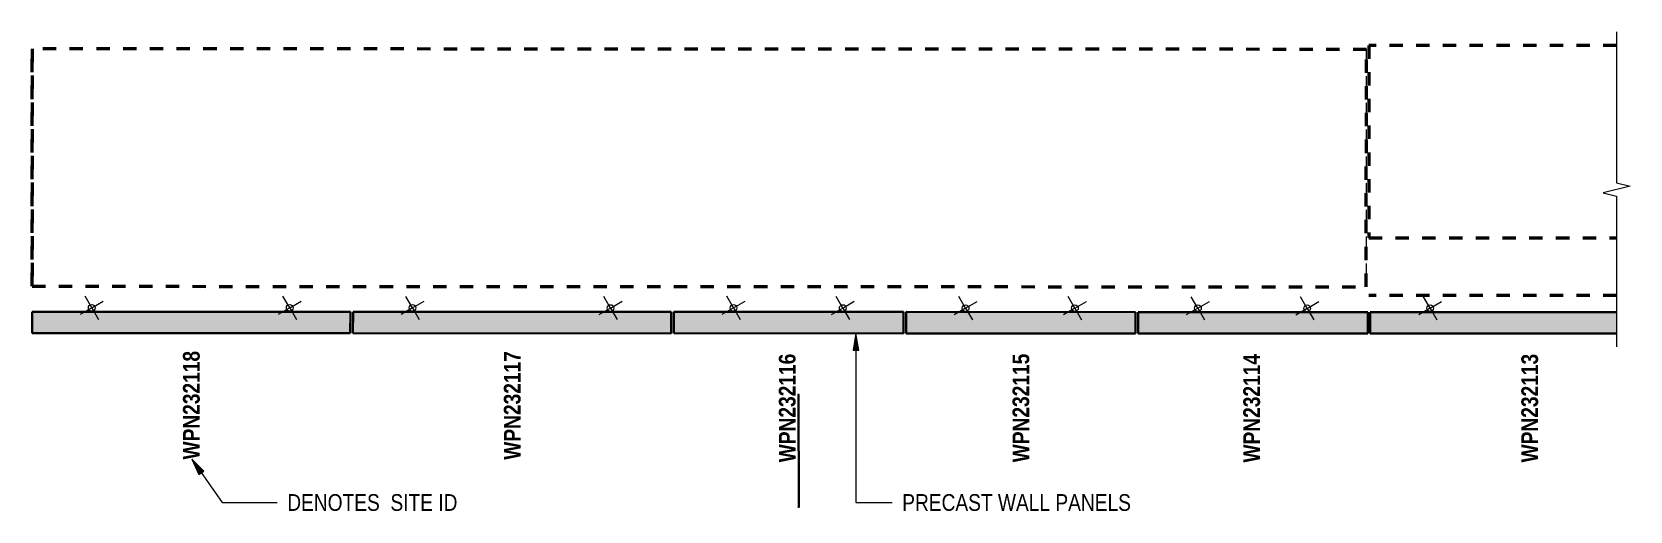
# Model space of a CAD drawing. Header units: metres. Extents: x 0 to 31, y -509 to 23.
# Drawn here: x 2.26 to 14.21, y -509.09 to -505.51 of the extents above.
import ezdxf

# ---------------------------------------------------------------- set-up
doc = ezdxf.new("R2010")
doc.units = ezdxf.units.M
doc.linetypes.add('JacobsDash', pattern=[0.0045, 0.003, -0.0015])
for name, color, linetype, lineweight in [('A-ANNO-NOTE', 7, 'Continuous', 9), ('A-DETL-GENF', 7, 'Continuous', 9), ('A-GENM', 7, 'Continuous', 35), ('A-GENM-IDEN', 7, 'Continuous', 18), ('A-SIGN', 7, 'Continuous', 9), ('G-ANNO-TEXT', 7, 'Continuous', 9), ('S-BEAM', 7, 'Continuous', 50), ('S-BEAM-HDLN', 7, 'JacobsDash', 18)]:
    doc.layers.add(name, color=color, linetype=linetype, lineweight=lineweight)
doc.styles.add('Arial Narrow_2', font='ARIALN.TTF', dxfattribs={"height": 0.125})
doc.styles.add('Arial Narrow_B', font='ARIALNB.TTF', dxfattribs={"height": 0.125})

# ---------------------------------------------------------------- blocks, each defined once
blk = doc.blocks.new('BR08_20_GEN_WPC_PrecastPanel_Wall__4point - BR08_20_GEN_WPC_PrecastPanel_Wall__4point-8287847-DRG-2873191 - ABUTMENT A1  FASCIA PANEL PLAN')
at = {"layer": 'A-GENM', "true_color": 0xc0c0c0}
blk.add_hatch(color=9, dxfattribs=at).paths.add_polyline_path([(1112.362, -507.762), (1114.205, -507.762), (1114.205, -507.602), (1112.362, -507.602)])
at = {"layer": 'A-GENM'}
for p, q in [((1114.205, -507.602), (1112.362, -507.602)), ((1112.362, -507.602), (1112.362, -507.762)), ((1112.362, -507.762), (1114.205, -507.762))]:
    blk.add_line(p, q, dxfattribs=at)
blk = doc.blocks.new('BR08_20_GEN_WPC_PrecastPanel_Wall__4point - BR08_20_GEN_WPC_PrecastPanel_Wall__4point-8424364-DRG-2873191 - ABUTMENT A1  FASCIA PANEL PLAN')
at = {"layer": 'A-GENM', "true_color": 0xc0c0c0}
blk.add_hatch(color=9, dxfattribs=at).paths.add_polyline_path([(1112.344, -507.763), (1112.344, -507.603), (1110.627, -507.602), (1110.627, -507.762)])
at = {"layer": 'A-GENM'}
for p, q in [((1112.344, -507.603), (1110.627, -507.602)), ((1110.627, -507.602), (1110.627, -507.762)), ((1112.344, -507.603), (1112.344, -507.763)), ((1110.627, -507.762), (1112.344, -507.763))]:
    blk.add_line(p, q, dxfattribs=at)
blk = doc.blocks.new('BR08_20_GEN_WPC_PrecastPanel_Wall__4point - BR08_20_GEN_WPC_PrecastPanel_Wall__4point-8424372-DRG-2873191 - ABUTMENT A1  FASCIA PANEL PLAN')
at = {"layer": 'A-GENM', "true_color": 0xc0c0c0}
blk.add_hatch(color=9, dxfattribs=at).paths.add_polyline_path([(1108.87, -507.761), (1108.87, -507.601), (1107.153, -507.599), (1107.153, -507.759)])
at = {"layer": 'A-GENM'}
for p, q in [((1108.87, -507.601), (1107.153, -507.599)), ((1107.153, -507.599), (1107.153, -507.759)), ((1108.87, -507.601), (1108.87, -507.761)), ((1107.153, -507.759), (1108.87, -507.761))]:
    blk.add_line(p, q, dxfattribs=at)
blk = doc.blocks.new('BR08_20_GEN_WPC_PrecastPanel_Wall__4point - BR08_20_GEN_WPC_PrecastPanel_Wall__4point-8424375-DRG-2873191 - ABUTMENT A1  FASCIA PANEL PLAN')
at = {"layer": 'A-GENM', "true_color": 0xc0c0c0}
blk.add_hatch(color=9, dxfattribs=at).paths.add_polyline_path([(1107.132, -507.761), (1107.133, -507.601), (1104.753, -507.6), (1104.752, -507.76)])
at = {"layer": 'A-GENM'}
for p, q in [((1104.753, -507.6), (1104.752, -507.76)), ((1107.133, -507.601), (1104.753, -507.6)), ((1107.133, -507.601), (1107.132, -507.761)), ((1104.752, -507.76), (1107.132, -507.761))]:
    blk.add_line(p, q, dxfattribs=at)
blk = doc.blocks.new('BR08_20_GEN_WPC_PrecastPanel_Wall__4point - BR08_20_GEN_WPC_PrecastPanel_Wall__4point-8424378-DRG-2873191 - ABUTMENT A1  FASCIA PANEL PLAN')
at = {"layer": 'A-GENM', "true_color": 0xc0c0c0}
blk.add_hatch(color=9, dxfattribs=at).paths.add_polyline_path([(1104.732, -507.76), (1104.733, -507.6), (1102.353, -507.599), (1102.352, -507.759)])
at = {"layer": 'A-GENM'}
for p, q in [((1102.353, -507.599), (1102.352, -507.759)), ((1104.733, -507.6), (1102.353, -507.599)), ((1104.733, -507.6), (1104.732, -507.76)), ((1102.352, -507.759), (1104.732, -507.76))]:
    blk.add_line(p, q, dxfattribs=at)
blk = doc.blocks.new('BR08_20_GEN_WPC_PrecastPanel_Wall__4point - BR08_20_GEN_WPC_PrecastPanel_Wall__4point-8424373-DRG-2873191 - ABUTMENT A1  FASCIA PANEL PLAN')
at = {"layer": 'A-GENM', "true_color": 0xc0c0c0}
blk.add_hatch(color=9, dxfattribs=at).paths.add_polyline_path([(1110.607, -507.762), (1110.607, -507.602), (1108.89, -507.601), (1108.89, -507.761)])
at = {"layer": 'A-GENM'}
for p, q in [((1110.607, -507.602), (1108.89, -507.601)), ((1108.89, -507.601), (1108.89, -507.761)), ((1110.607, -507.602), (1110.607, -507.762)), ((1108.89, -507.761), (1110.607, -507.762))]:
    blk.add_line(p, q, dxfattribs=at)
blk = doc.blocks.new('N5S-AWS-001 SIGN4 - N5S-AWS-001 SIGN-9299525-DRG-2873191 - ABUTMENT A1  FASCIA PANEL PLAN')
at = {"layer": 'A-SIGN', "true_color": 0xc0c0c0}
blk.add_hatch(color=9, dxfattribs=at).paths.add_polyline_path([(209.618, 1201.284), (209.615, 1201.294), (208.797, 1201.076), (208.8, 1201.066)])
at = {"layer": 'A-SIGN', "lineweight": 18}
for p, q in [((209.615, 1201.294), (208.797, 1201.076)), ((208.8, 1201.066), (209.618, 1201.284)), ((208.797, 1201.076), (208.8, 1201.066))]:
    blk.add_line(p, q, dxfattribs=at)
blk = doc.blocks.new('03_SFR_ACS_Abutment_BR08_Retaining wall CS - ABUTMENT SOUTH WEST_B08-7985321-DRG-2873191 - ABUTMENT A1  FASCIA PANEL PLAN')
at = {"layer": 'S-BEAM', "color": 252, "linetype": 'JacobsDash', "true_color": 0x888888}
for p, q in [((1102.353, -505.634), (1102.352, -507.409)), ((1102.352, -505.634), (1102.352, -505.634)), ((1102.352, -505.634), (1102.353, -505.634)), ((1102.352, -507.409), (1102.352, -505.634)), ((1112.333, -505.638), (1102.353, -505.634)), ((1112.332, -507.413), (1112.333, -505.638)), ((1102.352, -507.409), (1112.332, -507.413)), ((1102.352, -507.409), (1102.352, -507.409))]:
    blk.add_line(p, q, dxfattribs=at)
at = {"layer": 'S-BEAM-HDLN', "color": 252, "true_color": 0x888888}
blk.add_line((1112.332, -505.638), (1112.331, -507.413), dxfattribs=at)
blk = doc.blocks.new('BREAK LINE - INPUT VIEW SCALE_R13 - Std Break-8173933-DRG-2873191 - ABUTMENT A1  FASCIA PANEL PLAN')
at = {"layer": 'A-DETL-GENF'}
for p, q in [((1.027, 0), (-0.1, 0)), ((1.052, 0.1), (1.027, 0)), ((1.102, -0.1), (1.052, 0.1)), ((1.127, 0), (1.102, -0.1)), ((2.254, 0), (1.127, 0))]:
    blk.add_line(p, q, dxfattribs=at)

msp = doc.modelspace()

# ---------------------------------------------------------------- hatches: boundary and pattern name
at = {"layer": 'G-ANNO-TEXT'}
for points in [[(8.423, -507.762), (8.401, -507.887), (8.445, -507.887)], [(3.455, -508.702), (3.508, -508.817), (3.544, -508.792)]]:
    msp.add_hatch(color=256, dxfattribs=at).paths.add_polyline_path(points)

# ---------------------------------------------------------------- linework, layer by layer
at = {"layer": 'A-ANNO-NOTE', "color": 8, "lineweight": 18, "true_color": 0x808080}
for p, q in [((2.706, -507.57), (2.656, -507.484)), ((2.706, -507.57), (2.792, -507.52)), ((4.187, -507.571), (4.136, -507.484)), ((4.187, -507.571), (4.273, -507.521)), ((5.106, -507.571), (5.056, -507.485)), ((5.106, -507.571), (5.192, -507.521)), ((6.587, -507.572), (6.536, -507.485)), ((6.587, -507.572), (6.673, -507.521)), ((7.507, -507.571), (7.456, -507.484)), ((7.507, -507.571), (7.593, -507.521)), ((8.324, -507.572), (8.274, -507.485)), ((8.324, -507.572), (8.41, -507.521)), ((9.243, -507.573), (9.193, -507.486)), ((9.243, -507.573), (9.33, -507.522)), ((10.061, -507.573), (10.011, -507.486)), ((10.061, -507.573), (10.147, -507.522)), ((10.981, -507.573), (10.93, -507.487)), ((10.981, -507.573), (11.067, -507.523)), ((11.798, -507.574), (11.748, -507.487)), ((11.798, -507.574), (11.884, -507.523)), ((12.718, -507.573), (12.668, -507.487)), ((12.718, -507.573), (12.804, -507.523)), ((2.706, -507.57), (2.62, -507.621)), ((2.706, -507.57), (2.756, -507.657)), ((4.187, -507.571), (4.1, -507.621)), ((4.187, -507.571), (4.237, -507.657)), ((5.106, -507.571), (5.02, -507.621)), ((5.106, -507.571), (5.156, -507.658)), ((6.587, -507.572), (6.5, -507.622)), ((6.587, -507.572), (6.637, -507.658)), ((7.507, -507.571), (7.42, -507.621)), ((7.507, -507.571), (7.557, -507.657)), ((8.324, -507.572), (8.238, -507.622)), ((8.324, -507.572), (8.374, -507.658)), ((9.243, -507.573), (9.157, -507.623)), ((9.243, -507.573), (9.294, -507.659)), ((10.061, -507.573), (9.975, -507.623)), ((10.061, -507.573), (10.111, -507.659)), ((10.981, -507.573), (10.894, -507.623)), ((10.981, -507.573), (11.031, -507.659)), ((11.798, -507.574), (11.712, -507.624)), ((11.798, -507.574), (11.848, -507.66)), ((12.718, -507.573), (12.632, -507.623)), ((12.718, -507.573), (12.768, -507.659)), ((14.113, -507.622), (14.112, -507.623))]:
    msp.add_line(p, q, dxfattribs=at)
for centre in [(2.706, -507.57), (4.187, -507.571), (5.106, -507.571), (6.587, -507.572), (7.507, -507.571), (8.324, -507.572), (9.243, -507.573), (10.061, -507.573), (10.981, -507.573), (11.798, -507.574), (12.718, -507.573)]:
    msp.add_circle(centre, 0.025, dxfattribs=at)
at = {"layer": 'G-ANNO-TEXT'}
for p, q in [((8.423, -507.762), (8.401, -507.887)), ((8.445, -507.887), (8.423, -507.762)), ((8.423, -507.762), (8.423, -509.025)), ((8.401, -507.887), (8.445, -507.887)), ((3.508, -508.817), (3.544, -508.792)), ((3.681, -509.025), (4.094, -509.025)), ((8.423, -509.025), (8.694, -509.025))]:
    msp.add_line(p, q, dxfattribs=at)
at = {"layer": 'S-BEAM', "color": 252, "linetype": 'JacobsDash', "true_color": 0x888888}
for p, q in [((14.113, -505.608), (12.259, -505.608)), ((12.259, -505.608), (12.259, -507.048)), ((12.259, -507.048), (14.113, -507.048)), ((14.113, -507.478), (12.26, -507.478))]:
    msp.add_line(p, q, dxfattribs=at)

# ---------------------------------------------------------------- block references
at = {"layer": 'A-DETL-GENF', "rotation": 90.00000000000291}
msp.add_blockref('BREAK LINE - INPUT VIEW SCALE_R13 - Std Break-8173933-DRG-2873191 - ABUTMENT A1  FASCIA PANEL PLAN', (14.113, -507.762), dxfattribs=at)
at = {"layer": 'A-GENM'}
for name in ['BR08_20_GEN_WPC_PrecastPanel_Wall__4point - BR08_20_GEN_WPC_PrecastPanel_Wall__4point-8424378-DRG-2873191 - ABUTMENT A1  FASCIA PANEL PLAN', 'BR08_20_GEN_WPC_PrecastPanel_Wall__4point - BR08_20_GEN_WPC_PrecastPanel_Wall__4point-8424375-DRG-2873191 - ABUTMENT A1  FASCIA PANEL PLAN', 'BR08_20_GEN_WPC_PrecastPanel_Wall__4point - BR08_20_GEN_WPC_PrecastPanel_Wall__4point-8424372-DRG-2873191 - ABUTMENT A1  FASCIA PANEL PLAN', 'BR08_20_GEN_WPC_PrecastPanel_Wall__4point - BR08_20_GEN_WPC_PrecastPanel_Wall__4point-8424373-DRG-2873191 - ABUTMENT A1  FASCIA PANEL PLAN', 'BR08_20_GEN_WPC_PrecastPanel_Wall__4point - BR08_20_GEN_WPC_PrecastPanel_Wall__4point-8424364-DRG-2873191 - ABUTMENT A1  FASCIA PANEL PLAN', 'BR08_20_GEN_WPC_PrecastPanel_Wall__4point - BR08_20_GEN_WPC_PrecastPanel_Wall__4point-8287847-DRG-2873191 - ABUTMENT A1  FASCIA PANEL PLAN']:
    msp.add_blockref(name, (-1100.092, 0), dxfattribs=at)
at = {"layer": 'A-SIGN', "rotation": 255.223888888889}
msp.add_blockref('N5S-AWS-001 SIGN4 - N5S-AWS-001 SIGN-9299525-DRG-2873191 - ABUTMENT A1  FASCIA PANEL PLAN', (-1100.105, 0), dxfattribs=at)
at = {"layer": 'S-BEAM-HDLN', "color": 252, "true_color": 0x888888}
msp.add_blockref('03_SFR_ACS_Abutment_BR08_Retaining wall CS - ABUTMENT SOUTH WEST_B08-7985321-DRG-2873191 - ABUTMENT A1  FASCIA PANEL PLAN', (-1100.092, 0), dxfattribs=at)

# ---------------------------------------------------------------- texts
at = {"layer": 'A-GENM-IDEN', "lineweight": 9, "char_height": 0.125, "attachment_point": 1, "rotation": 90, "style": 'Arial Narrow_B', "bg_fill": 3, "box_fill_scale": 1, "bg_fill_color": 256, "bg_fill_transparency": 0}
for s, insert in [('WPN232117', (5.789, -508.706)), ('WPN232115', (9.594, -508.725)), ('WPN232114', (11.32, -508.727)), ('WPN232113', (13.4, -508.726))]:
    msp.add_mtext(s, dxfattribs=dict(at, insert=insert))
at = {"layer": 'G-ANNO-TEXT', "char_height": 0.125, "attachment_point": 1, "style": 'Arial Narrow_2', "bg_fill": 3, "box_fill_scale": 1, "bg_fill_color": 256, "bg_fill_true_color": 13158600, "bg_fill_transparency": 0}
for s, insert in [('DENOTES  SITE ID', (4.169, -508.963)), ('PRECAST WALL PANELS', (8.769, -508.963))]:
    msp.add_mtext(s, dxfattribs=dict(at, insert=insert))

# ---------------------------------------------------------------- next in the draw order: texts
at = {"layer": 'A-GENM-IDEN', "lineweight": 9, "char_height": 0.125, "attachment_point": 1, "rotation": 90, "style": 'Arial Narrow_B', "bg_fill": 3, "box_fill_scale": 1, "bg_fill_color": 256, "bg_fill_transparency": 0}
for s, insert in [('WPN232118', (3.389, -508.704)), ('WPN232116', (7.846, -508.725))]:
    msp.add_mtext(s, dxfattribs=dict(at, insert=insert))

# ---------------------------------------------------------------- next in the draw order: linework, layer by layer
at = {"layer": 'G-ANNO-TEXT'}
for p, q in [((3.455, -508.702), (3.508, -508.817)), ((3.544, -508.792), (3.455, -508.702)), ((3.455, -508.702), (3.681, -509.025))]:
    msp.add_line(p, q, dxfattribs=at)

doc.saveas('drawing.dxf')
